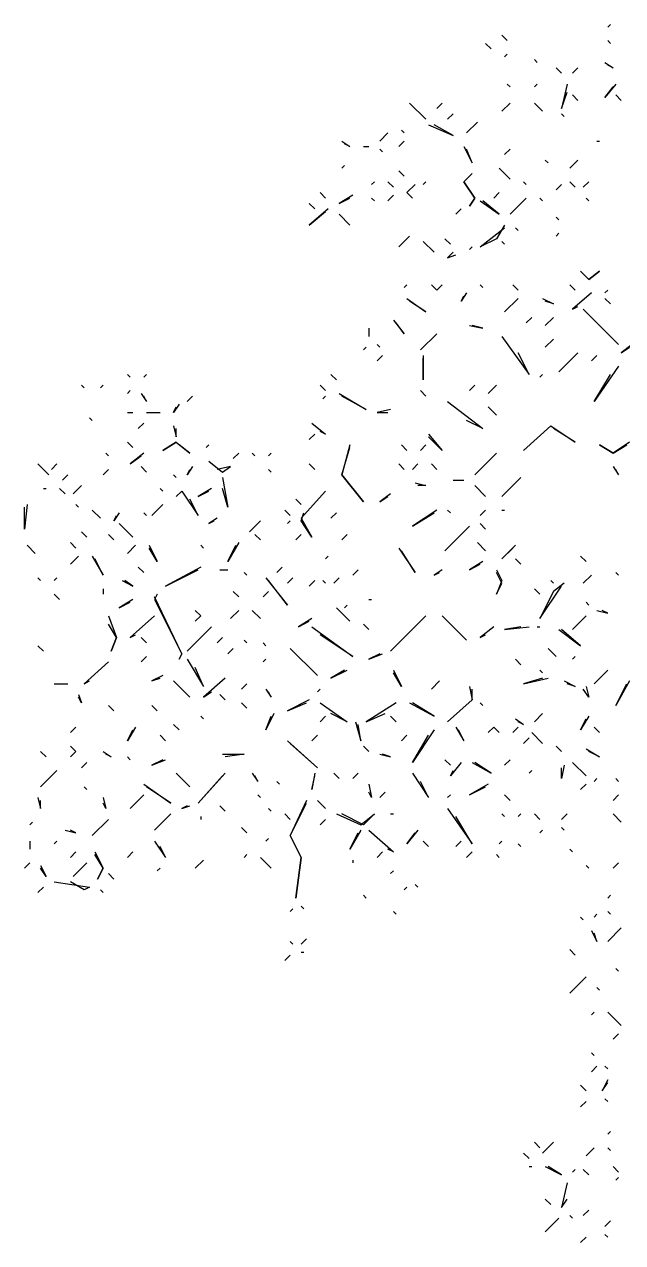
# Model space of a CAD drawing. Extents: x 1 to 2775, y -31 to 2075.
# Drawn here: x 2304.8 to 2341.6, y 1221.7 to 1296.5 of the extents above; entities that cross this region are included whole.
import ezdxf

# ---------------------------------------------------------------- set-up
doc = ezdxf.new("R2010")
doc.units = 0
doc.layers.add('LINEWORK', color=4, linetype='CONTINUOUS')

msp = doc.modelspace()

# ---------------------------------------------------------------- linework, layer by layer
at = {"layer": 'LINEWORK'}
for points in [[(2340.8333, 1296.5), (2340.6667, 1296.3333)], [(2334.1667, 1295.8333), (2334.5, 1295.5)], [(2340.6667, 1295.5), (2340.8333, 1295.3333)], [(2333.1667, 1295.3333), (2333.5, 1295)], [(2334.5, 1294.6667), (2334.3333, 1294.5)], [(2336.1667, 1294.3333), (2336.3333, 1294.1667)], [(2340.5, 1294.1667), (2341, 1293.8333), (2340.6667, 1294)], [(2337.5, 1293.8333), (2337.8333, 1293.5)], [(2338.8333, 1293.8333), (2338.5, 1293.5)], [(2334.5, 1292.8333), (2334.6667, 1292.6667)], [(2336.3333, 1292.8333), (2336.1667, 1292.6667)], [(2338.1667, 1292.8333), (2337.8333, 1291.3333), (2338.1667, 1292.3333)], [(2341.1667, 1292.8333), (2340.5, 1292), (2341, 1292.6667)], [(2328.5, 1291.6667), (2329.5, 1290.6667)], [(2330.5, 1291.6667), (2330.1667, 1291.3333)], [(2334.6667, 1291.6667), (2334.1667, 1291.1667)], [(2336.1667, 1291.6667), (2336.6667, 1291.1667)], [(2338.5, 1292.1667), (2338.8333, 1291.8333)], [(2341.1667, 1292.1667), (2341.5, 1291.8333)], [(2331.1667, 1291), (2330.8333, 1290.6667)], [(2337.8333, 1291), (2338, 1290.8333)], [(2329.6667, 1290.3333), (2331.1667, 1289.6667), (2330, 1290.3333)], [(2332.6667, 1290.5), (2332, 1289.8333)], [(2327.1667, 1289.8333), (2326.6667, 1289.3333)], [(2328, 1290), (2328.1667, 1289.8333)], [(2324.3333, 1289.3333), (2324.8333, 1289), (2324.5, 1289.1667)], [(2325.6667, 1289), (2326, 1289)], [(2326.6667, 1288.8333), (2326.8333, 1288.6667)], [(2328.1667, 1289.3333), (2327.8333, 1289)], [(2331.8333, 1289), (2332.3333, 1288), (2332, 1288.8333)], [(2334.6667, 1288.8333), (2334.3333, 1288.5)], [(2340, 1289.3333), (2340.1667, 1289.3333)], [(2336.8333, 1288.1667), (2337, 1288)], [(2338.8333, 1288.1667), (2338.3333, 1287.6667)], [(2324.5, 1287.8333), (2324.3333, 1287.6667)], [(2327.8333, 1287.5), (2328.1667, 1287.1667)], [(2332.3333, 1287.3333), (2331.8333, 1286.8333), (2332.5, 1285.8333), (2332.1667, 1285.3333), (2332.5, 1285.8333), (2331.8333, 1286.8333)], [(2334, 1287.6667), (2334.6667, 1287)], [(2326.3333, 1286.8333), (2326.1667, 1286.6667)], [(2327.1667, 1286.8333), (2327.5, 1286.5)], [(2328.8333, 1286.6667), (2328.3333, 1286.1667), (2328.6667, 1285.8333), (2328.3333, 1286.1667)], [(2329.5, 1286.8333), (2329.3333, 1286.6667)], [(2335.5, 1286.8333), (2335.6667, 1286.6667)], [(2337.8333, 1286.6667), (2337.5, 1286.3333)], [(2338.3333, 1286.8333), (2338.6667, 1286.5)], [(2339.5, 1286.8333), (2339.1667, 1286.5)], [(2323, 1286.1667), (2323.3333, 1285.8333)], [(2325, 1286), (2324.1667, 1285.5), (2324.8333, 1285.8333)], [(2326.1667, 1285.8333), (2326.3333, 1285.6667)], [(2327.5, 1286), (2327.1667, 1285.6667)], [(2332.8333, 1285.6667), (2334, 1284.8333), (2333, 1285.6667)], [(2334, 1286.1667), (2333.6667, 1285.8333)], [(2335.6667, 1285.8333), (2334.6667, 1284.8333)], [(2336.5, 1285.8333), (2336.6667, 1285.6667)], [(2339.3333, 1285.8333), (2339.5, 1285.6667)], [(2322.3333, 1285.5), (2322.6667, 1285.1667)], [(2323.5, 1285.1667), (2322.3333, 1284.1667), (2323.3333, 1285)], [(2331.6667, 1285.1667), (2331.3333, 1284.8333)], [(2324.1667, 1284.8333), (2324.8333, 1284.1667)], [(2334.3333, 1284.1667), (2333.8333, 1283.3333), (2332.8333, 1282.8333), (2334.3333, 1284)], [(2337.5, 1284.6667), (2337.6667, 1284.5)], [(2328.5, 1283.5), (2327.8333, 1282.8333)], [(2335, 1284), (2335.1667, 1283.8333)], [(2337.6667, 1283.6667), (2337.5, 1283.5)], [(2329.3333, 1283.1667), (2330, 1282.5)], [(2330.6667, 1283.3333), (2331, 1283)], [(2332.3333, 1282.8333), (2332.1667, 1282.6667)], [(2334.1667, 1283.1667), (2334.3333, 1283)], [(2331.1667, 1282.5), (2330.8333, 1282.1667), (2331.3333, 1282.3333)], [(2339, 1281.3333), (2339.5, 1280.8333), (2340.1667, 1281.3333), (2339.5, 1280.8333)], [(2328.3333, 1280.5), (2328.1667, 1280.3333)], [(2329.8333, 1280.5), (2330.1667, 1280.1667), (2330.5, 1280.5), (2330.1667, 1280.1667)], [(2332.8333, 1280.5), (2333, 1280.3333)], [(2334.8333, 1280.5), (2335.1667, 1280.1667)], [(2338.3333, 1280.5), (2338.6667, 1280.1667)], [(2328.3333, 1279.6667), (2329.5, 1278.8333), (2328.5, 1279.5)], [(2332, 1280), (2331.6667, 1279.5), (2331.8333, 1279.8333)], [(2335.1667, 1279.6667), (2334.3333, 1278.8333)], [(2336.6667, 1279.6667), (2337.3333, 1279.3333), (2336.8333, 1279.5)], [(2339.6667, 1280), (2338.5, 1279), (2338.8333, 1279.1667)], [(2340.6667, 1280.1667), (2340.5, 1280)], [(2340.5, 1279.6667), (2340.8333, 1279.3333)], [(2339.1667, 1279), (2341.3333, 1276.8333)], [(2327.5, 1278.3333), (2328.1667, 1277.5), (2327.6667, 1278.1667)], [(2336, 1278.5), (2335.6667, 1278.1667)], [(2337.3333, 1278.5), (2336.8333, 1278)], [(2326, 1277.8333), (2326, 1277.3333)], [(2330.1667, 1277.5), (2329.1667, 1276.5)], [(2332.1667, 1278), (2333, 1277.8333), (2332.3333, 1278)], [(2325.8333, 1276.6667), (2325.6667, 1276.5)], [(2326.5, 1276.8333), (2326.6667, 1276.6667)], [(2334.1667, 1277.3333), (2335.8333, 1275), (2335.1667, 1276.3333)], [(2337.3333, 1277.1667), (2336.8333, 1276.6667)], [(2342.1667, 1276.8333), (2341.5, 1276.3333), (2342, 1276.6667)], [(2326.8333, 1276.1667), (2326.5, 1275.8333)], [(2329.3333, 1276.1667), (2329.3333, 1274.6667), (2329.3333, 1276)], [(2338.8333, 1276.3333), (2337.6667, 1275.1667)], [(2340, 1276.1667), (2339.6667, 1275.8333)], [(2341.3333, 1275.5), (2339.8333, 1273.3333), (2340.8333, 1275)], [(2311.1667, 1275), (2311.3333, 1274.8333)], [(2312.3333, 1275), (2312.1667, 1274.8333)], [(2323.6667, 1275), (2324, 1274.6667)], [(2336.6667, 1275), (2336.5, 1274.8333)], [(2308.3333, 1274.3333), (2308.5, 1274.1667)], [(2309.6667, 1274.3333), (2309.5, 1274.1667)], [(2311.3333, 1274), (2311.1667, 1273.8333)], [(2312, 1273.8333), (2312.3333, 1273.3333), (2312.1667, 1273.6667)], [(2315.1667, 1273.6667), (2314.8333, 1273.3333)], [(2323, 1274.3333), (2323.3333, 1274)], [(2323.3333, 1273.6667), (2323.1667, 1273.5)], [(2324.1667, 1273.8333), (2325.8333, 1272.8333), (2324.3333, 1273.6667)], [(2329.1667, 1274), (2329.5, 1273.6667)], [(2332.5, 1274.3333), (2332.1667, 1274)], [(2333.8333, 1274.3333), (2333.3333, 1273.8333)], [(2314.3333, 1273.1667), (2314, 1272.6667), (2314.1667, 1273)], [(2330.8333, 1273.3333), (2333, 1271.6667), (2332, 1272.1667)], [(2333.3333, 1273), (2333.8333, 1272.5)], [(2308.8333, 1272.3333), (2309, 1272.1667)], [(2311.1667, 1272.6667), (2311.5, 1272.6667)], [(2312.3333, 1272.6667), (2313.1667, 1272.6667)], [(2327.3333, 1272.8333), (2326.5, 1272.6667), (2327.1667, 1272.6667)], [(2312.1667, 1272), (2311.8333, 1271.6667)], [(2314, 1271.8333), (2314.1667, 1271.1667), (2314.1667, 1271.6667)], [(2322.5, 1272), (2323.3333, 1271.3333), (2323, 1271.5)], [(2337.1667, 1271.8333), (2335.5, 1270.3333), (2337.1667, 1271.8333), (2338.6667, 1270.8333), (2337.3333, 1271.6667)], [(2311.1667, 1270.8333), (2311.5, 1270.5)], [(2314.1667, 1270.8333), (2313.3333, 1270.3333), (2314.1667, 1270.8333), (2315, 1270.1667), (2314.3333, 1270.6667)], [(2322.6667, 1271.3333), (2322.3333, 1271)], [(2329.6667, 1271.3333), (2330.5, 1270.3333), (2329.6667, 1271.1667)], [(2342, 1270.8333), (2341, 1270.1667), (2340.1667, 1270.6667), (2341, 1270.1667), (2341.8333, 1270.6667)], [(2309.8333, 1270.1667), (2310, 1270)], [(2312.1667, 1270.1667), (2311.3333, 1269.5), (2312, 1270)], [(2316.1667, 1270.6667), (2316, 1270.5)], [(2318, 1270.1667), (2317.6667, 1269.8333)], [(2318.8333, 1270.1667), (2319, 1270)], [(2320, 1270.1667), (2319.8333, 1270)], [(2324.8333, 1270.6667), (2324.3333, 1268.8333), (2325.6667, 1267.1667), (2324.3333, 1268.8333), (2324.8333, 1270.5)], [(2328, 1270.6667), (2328.3333, 1270.3333)], [(2329.5, 1270.6667), (2329.1667, 1270.3333)], [(2333.8333, 1270.1667), (2332.5, 1268.8333)], [(2305.6667, 1269.5), (2306.3333, 1268.8333)], [(2306.8333, 1269.5), (2306.5, 1269.1667)], [(2312, 1269.3333), (2312.3333, 1269)], [(2315.1667, 1269.3333), (2314.8333, 1268.8333), (2315, 1269.1667)], [(2316.1667, 1269.6667), (2317, 1269), (2317.5, 1269.3333), (2316.6667, 1269.1667)], [(2322.3333, 1269.5), (2322.6667, 1269.1667)], [(2327.8333, 1269.5), (2328.1667, 1269.1667)], [(2329, 1269.5), (2328.6667, 1269.1667)], [(2329.8333, 1269.5), (2330.1667, 1269.1667)], [(2341, 1269.3333), (2341.3333, 1268.8333), (2341.1667, 1269.1667)], [(2307.5, 1268.8333), (2307.1667, 1268.5)], [(2310, 1269.1667), (2309.6667, 1268.8333)], [(2314, 1268.8333), (2314.1667, 1268.6667)], [(2317, 1268.6667), (2317.3333, 1266.8333), (2317, 1268)], [(2319.8333, 1269.1667), (2320, 1269)], [(2331.1667, 1268.5), (2331.8333, 1268.5)], [(2335.3333, 1268.6667), (2334.1667, 1267.5)], [(2306, 1268), (2306.1667, 1268)], [(2307, 1268), (2307.3333, 1267.6667)], [(2308.3333, 1268.1667), (2307.8333, 1267.6667)], [(2313.1667, 1268), (2313.3333, 1267.8333)], [(2314.5, 1267.8333), (2314.1667, 1267.5), (2314.5, 1267.8333), (2315.5, 1266.3333), (2315, 1267.3333)], [(2316.3333, 1268), (2315.5, 1267.5), (2316.1667, 1267.8333)], [(2323.3333, 1267.8333), (2321.8333, 1266.1667), (2322.5, 1265), (2321.8333, 1266), (2322, 1266.5)], [(2328.8333, 1268.3333), (2329.5, 1268.1667), (2329, 1268.1667)], [(2332.5, 1268.1667), (2333.1667, 1267.5)], [(2305, 1267), (2304.8333, 1265.5), (2304.8333, 1266.8333)], [(2308, 1267), (2308.1667, 1266.8333)], [(2313.3333, 1267), (2312.6667, 1266.3333)], [(2321.5, 1267.3333), (2321.8333, 1267)], [(2327.3333, 1267.6667), (2326.6667, 1267.1667), (2327.1667, 1267.5)], [(2309, 1266.6667), (2309.5, 1266.1667)], [(2310.6667, 1266.5), (2310.3333, 1266), (2310.5, 1266.3333)], [(2312.1667, 1266.5), (2312.3333, 1266.3333)], [(2320.8333, 1266.6667), (2321.1667, 1266.3333)], [(2324, 1266.5), (2323.6667, 1266.1667)], [(2330.1667, 1266.6667), (2328.6667, 1265.6667), (2330, 1266.5)], [(2330.8333, 1266.6667), (2331, 1266.5)], [(2333.1667, 1266.6667), (2332.8333, 1266.3333)], [(2334.1667, 1266.6667), (2334.3333, 1266.6667)], [(2310.6667, 1265.8333), (2311.5, 1265)], [(2316.6667, 1266.1667), (2316.1667, 1265.8333), (2316.5, 1266)], [(2319.3333, 1266), (2318.6667, 1265.3333)], [(2321.1667, 1266), (2321, 1265.8333)], [(2332.1667, 1265.6667), (2330.6667, 1264.1667)], [(2332.8333, 1265.8333), (2333.1667, 1265.5)], [(2308.3333, 1265.3333), (2308.6667, 1265)], [(2310, 1265.1667), (2310.3333, 1264.8333)], [(2319, 1265.1667), (2319.3333, 1264.8333)], [(2321.8333, 1265.1667), (2321.5, 1264.8333)], [(2324.6667, 1265.1667), (2324.3333, 1264.8333)], [(2305, 1264.5), (2305.5, 1264)], [(2307.6667, 1264.6667), (2308, 1264.3333)], [(2311.6667, 1264.5), (2311.1667, 1264)], [(2312.5, 1264.5), (2313, 1263.5), (2312.5, 1264.3333)], [(2315.6667, 1264.5), (2315.8333, 1264.3333)], [(2318, 1264.6667), (2317.3333, 1263.5), (2317.8333, 1264.5)], [(2327.8333, 1264.3333), (2328.8333, 1262.8333), (2328, 1264.1667)], [(2332.6667, 1264.6667), (2333.1667, 1264.1667)], [(2335, 1264.5), (2334.1667, 1263.6667), (2334.8333, 1264.3333)], [(2308.1667, 1263.8333), (2307.6667, 1263.3333)], [(2309, 1263.8333), (2309.6667, 1262.6667), (2309.1667, 1263.6667)], [(2323.5, 1263.8333), (2323.3333, 1263.6667)], [(2333, 1263.5), (2332.1667, 1263), (2332.8333, 1263.3333)], [(2335, 1263.6667), (2335.3333, 1263.3333)], [(2339, 1263.8333), (2339.3333, 1263.5)], [(2305.6667, 1262.5), (2305.8333, 1262.3333)], [(2306.8333, 1262.5), (2306.6667, 1262.3333)], [(2311.8333, 1263.1667), (2312.1667, 1262.8333)], [(2315.6667, 1263.1667), (2313.5, 1262), (2315.5, 1263)], [(2316.8333, 1263), (2317.3333, 1263)], [(2318.3333, 1262.8333), (2318.5, 1262.6667)], [(2319.6667, 1262.5), (2321, 1260.8333), (2319.8333, 1262.3333)], [(2320.6667, 1263.1667), (2320.3333, 1262.8333)], [(2321.3333, 1262.5), (2321, 1262.1667)], [(2324.1667, 1262.5), (2323.8333, 1262.1667)], [(2325.3333, 1263), (2325, 1262.6667)], [(2330.5, 1263), (2330, 1262.6667), (2330.3333, 1262.8333)], [(2333.8333, 1263), (2334.1667, 1262.3333), (2333.8333, 1261.5), (2334.1667, 1262.1667), (2333.8333, 1262.8333)], [(2339.6667, 1262.6667), (2339.1667, 1262.1667)], [(2341.1667, 1262.8333), (2341.3333, 1262.6667)], [(2309.6667, 1261.8333), (2309.6667, 1261.5)], [(2310.8333, 1262.3333), (2311.5, 1262), (2311, 1262.3333)], [(2322.6667, 1262.3333), (2322.3333, 1262)], [(2323.1667, 1262.3333), (2323.3333, 1262.1667)], [(2336.1667, 1261.8333), (2336.5, 1261.5)], [(2338, 1262.1667), (2337.3333, 1261.6667), (2336.5, 1260), (2337.8333, 1262)], [(2337.1667, 1262.3333), (2337.3333, 1262.1667)], [(2306.6667, 1261.5), (2307, 1261.1667)], [(2311.5, 1261.1667), (2310.6667, 1260.6667), (2311.3333, 1261)], [(2313, 1261.5), (2312.8333, 1261.1667), (2314.5, 1257.8333), (2314.3333, 1257.5), (2314.5, 1257.8333), (2312.8333, 1261.3333)], [(2317.6667, 1261.6667), (2318, 1261.3333)], [(2319.8333, 1261.6667), (2319.5, 1261.3333)], [(2326, 1261.1667), (2326.1667, 1261.1667)], [(2339.3333, 1261), (2339.5, 1260.8333)], [(2315.3333, 1260.5), (2315.6667, 1260.1667), (2315.3333, 1259.8333), (2315.6667, 1260.1667)], [(2318, 1260.5), (2317.5, 1260)], [(2318.8333, 1260.5), (2319.3333, 1260)], [(2324, 1260.6667), (2324.8333, 1259.8333)], [(2324.6667, 1260.8333), (2324.5, 1260.6667)], [(2340, 1260.5), (2340.6667, 1260.3333), (2340.3333, 1260.5)], [(2310, 1260.1667), (2310.5, 1258.8333), (2310.1667, 1258), (2310.5, 1258.8333), (2310, 1259.6667)], [(2312.8333, 1260.1667), (2311.3333, 1258.8333), (2311.6667, 1259)], [(2316.3333, 1259.5), (2314.8333, 1258)], [(2322.5, 1260), (2321.6667, 1259.5), (2322.3333, 1259.8333)], [(2322.5, 1259.5), (2325, 1257.6667), (2323, 1259)], [(2325.6667, 1259.6667), (2326, 1259.3333)], [(2329.5, 1260.1667), (2327.3333, 1258)], [(2330.5, 1260.1667), (2332, 1258.6667)], [(2333.6667, 1259.5), (2332.8333, 1258.8333), (2333.1667, 1259)], [(2335.3333, 1259.5), (2334.3333, 1259.3333), (2335.8333, 1259.5)], [(2336.3333, 1259.5), (2336.5, 1259.5)], [(2339.3333, 1260.1667), (2338.5, 1259.3333)], [(2312, 1258.8333), (2312.3333, 1258.5)], [(2317, 1258.8333), (2316.6667, 1258.5)], [(2337.6667, 1259.3333), (2339, 1258.3333), (2337.8333, 1259.3333)], [(2305.6667, 1258.3333), (2306, 1258)], [(2317.6667, 1258.1667), (2317.3333, 1257.8333)], [(2318.3333, 1258.6667), (2318.5, 1258.5)], [(2319.5, 1258.5), (2319.6667, 1258.3333)], [(2321.1667, 1258.1667), (2322.8333, 1256.5)], [(2337, 1258.1667), (2337.5, 1257.6667)], [(2310, 1257.3333), (2308.5, 1256), (2308.8333, 1256.1667)], [(2312.3333, 1257.6667), (2312, 1257.3333)], [(2314.8333, 1257.5), (2315.8333, 1255.8333), (2315.3333, 1257)], [(2319.6667, 1257.5), (2319.5, 1257.3333)], [(2326.6667, 1257.8333), (2326, 1257.5), (2326.8333, 1257.8333)], [(2335, 1257.5), (2335.3333, 1257.1667)], [(2338.6667, 1257.6667), (2338.5, 1257.5)], [(2313.3333, 1256.5), (2312.6667, 1256.1667), (2313.1667, 1256.3333)], [(2324.5, 1256.8333), (2323.6667, 1256.3333), (2324.6667, 1256.8333)], [(2327.5, 1256.8333), (2328, 1255.8333), (2327.5, 1256.6667)], [(2336.5, 1256.8333), (2336.6667, 1256.6667)], [(2340.6667, 1256.8333), (2339.8333, 1256)], [(2306.6667, 1256), (2307.5, 1256)], [(2314, 1256.1667), (2315, 1255.1667)], [(2317.1667, 1256.3333), (2315.8333, 1255.1667), (2316.3333, 1255.5)], [(2318.5, 1256), (2318.1667, 1255.6667)], [(2330.3333, 1256.1667), (2329.8333, 1255.6667)], [(2332.1667, 1255.8333), (2332.3333, 1255), (2330.8333, 1253.6667), (2332.3333, 1255), (2332.3333, 1255.6667)], [(2336.6667, 1256.3333), (2335.5, 1256), (2337, 1256.3333)], [(2338, 1256.1667), (2338.6667, 1255.8333), (2338.1667, 1256)], [(2339.3333, 1255.8333), (2339.5, 1255.1667), (2339.1667, 1255.6667)], [(2342, 1256.1667), (2341.1667, 1254.6667), (2341.8333, 1256)], [(2308.1667, 1255.3333), (2308.3333, 1254.8333), (2308.1667, 1255.1667)], [(2316.8333, 1255.3333), (2317.1667, 1255)], [(2319.6667, 1255.6667), (2320, 1255.1667), (2319.8333, 1255.5)], [(2322.3333, 1255), (2321, 1254.3333), (2322.1667, 1254.8333)], [(2323, 1255.6667), (2322.8333, 1255.5)], [(2310, 1254.6667), (2310.3333, 1254.3333)], [(2312.6667, 1254.6667), (2313, 1254.3333)], [(2318.1667, 1254.8333), (2318.5, 1254.5)], [(2323, 1254.8333), (2324.6667, 1253.6667), (2323.6667, 1254.1667)], [(2327.6667, 1254.8333), (2325.8333, 1253.6667), (2327, 1254.1667)], [(2328.5, 1254.8333), (2330, 1254), (2328.6667, 1254.8333)], [(2332.8333, 1254.8333), (2333, 1254.6667)], [(2314, 1253.5), (2314.3333, 1253.1667)], [(2315.6667, 1254), (2315.8333, 1253.8333)], [(2320.1667, 1254.1667), (2319.6667, 1253.1667), (2320, 1254)], [(2323.3333, 1254), (2323, 1253.6667)], [(2325.1667, 1253.6667), (2325.5, 1252.5), (2325.3333, 1253.5)], [(2327.3333, 1254), (2327.6667, 1253.6667)], [(2335, 1253.8333), (2335.5, 1253.5), (2335.1667, 1253.6667)], [(2336.6667, 1254.1667), (2336.1667, 1253.6667)], [(2339.5, 1254), (2339, 1253.1667), (2339.3333, 1253.8333)], [(2308, 1253.3333), (2307.6667, 1253)], [(2311.6667, 1253.3333), (2311.1667, 1252.5), (2311.5, 1253.1667)], [(2313.1667, 1252.8333), (2313.5, 1252.5)], [(2322.8333, 1252.8333), (2322.5, 1252.5)], [(2328.3333, 1252.8333), (2328, 1252.5)], [(2330, 1253.1667), (2328.6667, 1251.1667), (2329.6667, 1252.8333)], [(2331.3333, 1253.3333), (2331.8333, 1252.5), (2331.5, 1253.1667)], [(2333.6667, 1253.3333), (2333.3333, 1253), (2333.6667, 1253.3333), (2334, 1253)], [(2335.1667, 1253.3333), (2334.8333, 1253)], [(2336, 1253), (2336.6667, 1252.3333)], [(2339.8333, 1253.3333), (2340.1667, 1253)], [(2307.6667, 1252.1667), (2308, 1251.8333), (2307.6667, 1251.5), (2308, 1251.8333)], [(2321, 1252.5), (2322.8333, 1250.8333), (2321.1667, 1252.3333)], [(2325.6667, 1252.1667), (2326, 1251.8333)], [(2335.8333, 1252.6667), (2335.5, 1252.3333)], [(2337.5, 1252.1667), (2337.8333, 1251.8333)], [(2339.3333, 1252), (2340.1667, 1251.5), (2339.5, 1251.8333)], [(2305.8333, 1251.8333), (2306.1667, 1251.5)], [(2309.6667, 1251.8333), (2310.1667, 1251.5), (2309.8333, 1251.6667)], [(2311.1667, 1251.5), (2311.3333, 1251.3333)], [(2313.3333, 1251.3333), (2312.6667, 1251), (2313.5, 1251.3333)], [(2317, 1251.6667), (2318.3333, 1251.6667), (2317.1667, 1251.5)], [(2326.6667, 1251.6667), (2327.3333, 1251.5), (2326.8333, 1251.6667)], [(2330.6667, 1251.3333), (2331, 1251)], [(2334.6667, 1251.3333), (2334.3333, 1251)], [(2306.8333, 1250.6667), (2305.8333, 1249.6667)], [(2308.6667, 1251.1667), (2308.3333, 1250.8333)], [(2314.1667, 1250.5), (2315, 1249.6667)], [(2317.1667, 1250.5), (2315.5, 1248.6667), (2317, 1250.3333)], [(2318.8333, 1250.5), (2319.1667, 1250), (2319, 1250.3333)], [(2322.6667, 1250.5), (2322.5, 1249.5), (2322.6667, 1250.3333)], [(2323.8333, 1250.5), (2324.1667, 1250.1667)], [(2325.3333, 1250.5), (2325, 1250.1667)], [(2328.6667, 1250.5), (2329.6667, 1249), (2329.1667, 1250)], [(2331.6667, 1251.1667), (2331, 1250.3333), (2331.1667, 1250.6667)], [(2332.3333, 1251.1667), (2333.5, 1250.5), (2332.5, 1251.1667)], [(2336, 1250.6667), (2335.8333, 1250.5)], [(2338, 1251), (2337.8333, 1250.1667), (2337.8333, 1250.8333)], [(2338.5, 1251.1667), (2339.3333, 1250.3333)], [(2312.1667, 1249.8333), (2313.8333, 1248.6667), (2312.3333, 1249.6667)], [(2320.3333, 1250), (2320.5, 1249.8333)], [(2326, 1249.8333), (2326.1667, 1249), (2326, 1249.3333)], [(2333.3333, 1249.8333), (2332.1667, 1249.1667), (2333.1667, 1249.6667)], [(2339.3333, 1249.8333), (2339, 1249.5)], [(2340, 1250.1667), (2339.8333, 1250)], [(2341.1667, 1250.1667), (2341.3333, 1250)], [(2305.6667, 1249), (2305.8333, 1248.3333), (2305.8333, 1248.8333)], [(2308.5, 1249.6667), (2308.6667, 1249.5)], [(2309.6667, 1249), (2309.8333, 1248.3333), (2309.6667, 1248.6667)], [(2312.1667, 1249.1667), (2311.3333, 1248.3333)], [(2319.1667, 1249.1667), (2319.3333, 1249)], [(2327, 1249.3333), (2326.6667, 1249)], [(2331, 1249.1667), (2330.8333, 1249)], [(2334.3333, 1249.1667), (2334.6667, 1248.8333)], [(2341.3333, 1249.1667), (2341, 1248.8333)], [(2314.8333, 1248.5), (2314.5, 1248.3333), (2315, 1248.5)], [(2316.8333, 1248.5), (2317.1667, 1248.1667)], [(2319.8333, 1248.3333), (2320, 1248.1667)], [(2322.1667, 1248.8333), (2321.1667, 1246.6667), (2321.8333, 1245.3333), (2321.5, 1242.8333), (2321.8333, 1245.3333), (2321.1667, 1246.6667), (2322.1667, 1248.6667)], [(2322.8333, 1248.8333), (2323.3333, 1248.3333)], [(2330.8333, 1248.3333), (2332.3333, 1246.1667), (2331.3333, 1247.8333)], [(2305.3333, 1247.5), (2305.1667, 1247.3333)], [(2310, 1247.6667), (2309, 1246.6667)], [(2313.8333, 1248), (2312.8333, 1247)], [(2315.6667, 1247.8333), (2315.6667, 1247.6667)], [(2320.8333, 1248), (2321.1667, 1247.6667)], [(2323.3333, 1247.6667), (2323, 1247.3333)], [(2324, 1248), (2325.5, 1247.3333), (2326.3333, 1248), (2325.6667, 1247.3333), (2324.3333, 1248)], [(2327.3333, 1248), (2327.5, 1248)], [(2334.1667, 1248), (2334.3333, 1247.8333)], [(2335.3333, 1248), (2335.1667, 1247.8333)], [(2336.1667, 1248), (2336.5, 1247.6667)], [(2338.1667, 1248), (2337.8333, 1247.6667)], [(2341, 1248), (2341.5, 1247.5)], [(2307.3333, 1247), (2308, 1246.8333), (2307.6667, 1247)], [(2318.1667, 1247.1667), (2318.5, 1246.8333)], [(2325.5, 1247), (2324.8333, 1245.8333), (2325.3333, 1246.8333)], [(2326, 1247), (2327.5, 1245.6667), (2327.1667, 1245.8333)], [(2329, 1247), (2328.3333, 1246.1667), (2328.8333, 1246.8333)], [(2336.6667, 1247), (2336.5, 1246.8333)], [(2337.8333, 1247.1667), (2338, 1247)], [(2305.1667, 1246.3333), (2305.1667, 1245.8333)], [(2306.8333, 1246.3333), (2306.6667, 1246.1667)], [(2312.8333, 1246.3333), (2313.5, 1245.3333), (2313.1667, 1246)], [(2319.8333, 1246.5), (2319.6667, 1246.3333)], [(2329.3333, 1246.3333), (2329.6667, 1246)], [(2331.6667, 1246.3333), (2331.3333, 1246)], [(2334.1667, 1246.3333), (2334, 1246.1667)], [(2335.1667, 1246.1667), (2335.3333, 1246)], [(2308, 1245.6667), (2307.6667, 1245.3333)], [(2309.1667, 1245.6667), (2309.6667, 1244.6667), (2309.3333, 1244), (2309.6667, 1244.6667), (2309.1667, 1245.5)], [(2311.5, 1245.6667), (2311.1667, 1245.3333)], [(2318.5, 1245.5), (2318.3333, 1245.3333)], [(2319.3333, 1245.3333), (2320, 1244.6667)], [(2326.8333, 1245.6667), (2326.5, 1245.3333)], [(2332.3333, 1245.6667), (2332, 1245.3333)], [(2333.8333, 1245.5), (2334, 1245.3333)], [(2338.3333, 1245.8333), (2338.5, 1245.6667)], [(2305.1667, 1245), (2304.8333, 1244.6667)], [(2305.8333, 1244.8333), (2306.1667, 1244.1667), (2305.8333, 1244.6667)], [(2308.6667, 1245), (2307.8333, 1244.1667)], [(2313.1667, 1244.6667), (2313, 1244.5)], [(2315.8333, 1245.1667), (2315.3333, 1244.6667)], [(2325, 1245.1667), (2325, 1245)], [(2327.5, 1244.5), (2327.3333, 1244.3333)], [(2339.3333, 1244.8333), (2339.5, 1244.6667)], [(2341.3333, 1245), (2341, 1244.6667)], [(2306.6667, 1243.8333), (2308.8333, 1243.5), (2308.5, 1243.3333), (2307.6667, 1243.8333)], [(2310, 1244.3333), (2310.3333, 1244)], [(2306, 1243.5), (2305.6667, 1243.1667)], [(2309.5, 1243.3333), (2309.6667, 1243.1667)], [(2325.6667, 1243), (2325.8333, 1242.8333)], [(2328.3333, 1243.5), (2328.1667, 1243.3333)], [(2328.8333, 1243.6667), (2329, 1243.5)], [(2340.8333, 1243), (2340.6667, 1242.8333)], [(2321.8333, 1242.3333), (2322, 1242.1667)], [(2321.3333, 1242.1667), (2321.1667, 1242)], [(2327.5, 1242), (2327.6667, 1241.8333)], [(2339, 1241.6667), (2339.1667, 1241.5)], [(2340, 1241.8333), (2339.8333, 1241.6667)], [(2340.6667, 1242), (2340.8333, 1241.8333)], [(2339.6667, 1240.8333), (2340, 1240.1667), (2339.8333, 1240.6667)], [(2341.5, 1241), (2340.6667, 1240.1667)], [(2321.1667, 1240.1667), (2321.3333, 1240)], [(2322.1667, 1240.3333), (2321.8333, 1240)], [(2321.1667, 1239.3333), (2320.8333, 1239)], [(2321.8333, 1239.5), (2322, 1239.5)], [(2338.3333, 1239.6667), (2338.6667, 1239.3333)], [(2341.1667, 1238.5), (2341.3333, 1238.3333)], [(2339.3333, 1238), (2338.3333, 1237)], [(2340, 1237.3333), (2340.1667, 1237.1667)], [(2339.8333, 1235.8333), (2339.6667, 1235.6667)], [(2340.6667, 1235.8333), (2341.5, 1235)], [(2341.3333, 1234.5), (2341, 1234.1667)], [(2339.6667, 1233.3333), (2339.8333, 1233.1667)], [(2340, 1232.5), (2339.6667, 1232.1667)], [(2340.5, 1232.5), (2340.6667, 1232.3333)], [(2339, 1231.3333), (2339.3333, 1231)], [(2340.6667, 1231.6667), (2340.3333, 1231), (2340.6667, 1231.5)], [(2339.3333, 1230.3333), (2339, 1230)], [(2340.5, 1230.5), (2340.6667, 1230.3333)], [(2340.8333, 1228.5), (2340.6667, 1228.3333)], [(2336.1667, 1227.8333), (2336.5, 1227.5)], [(2337.3333, 1227.8333), (2336.6667, 1227.1667)], [(2339.8333, 1227.5), (2339.3333, 1227)], [(2340.6667, 1227.5), (2340.8333, 1227.3333)], [(2335.5, 1227.1667), (2335.8333, 1226.8333)], [(2335.8333, 1226.3333), (2336, 1226.3333)], [(2336.8333, 1226.3333), (2337.8333, 1225.8333), (2337, 1226.3333)], [(2338.6667, 1226.1667), (2338.5, 1226)], [(2339.1667, 1226.1667), (2339.5, 1225.8333)], [(2341, 1226.3333), (2341.3333, 1226)], [(2338.1667, 1225.3333), (2337.8333, 1223.8333), (2338.1667, 1224.3333)], [(2341.3333, 1225.6667), (2341.1667, 1225.5)], [(2336.8333, 1224.3333), (2337.1667, 1224)], [(2339.5, 1223.6667), (2339.1667, 1223.3333)], [(2337.6667, 1223.1667), (2336.8333, 1222.3333)], [(2338.3333, 1223.3333), (2338.5, 1223.1667)], [(2340.8333, 1223), (2340.5, 1222.6667)], [(2340.5, 1222.1667), (2340.6667, 1222)], [(2339.3333, 1222), (2339, 1221.6667)]]:
    msp.add_lwpolyline(points, dxfattribs=at)

doc.saveas('drawing.dxf')
